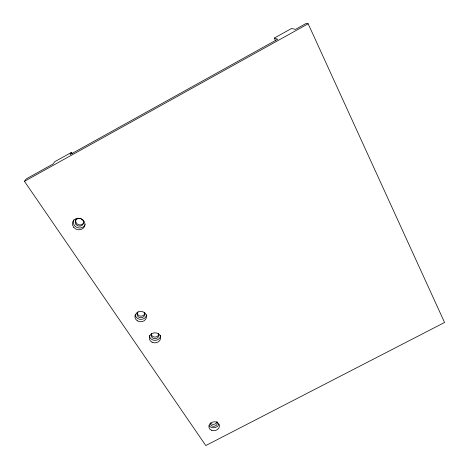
<?xml version="1.0" encoding="UTF-8"?>
<svg xmlns="http://www.w3.org/2000/svg" width="469" height="469" viewBox="0 0 469 469"><rect width="100%" height="100%" fill="white"/><g stroke="black" fill="none" stroke-linecap="round" stroke-linejoin="round"><path stroke-width="0.7" d="M71.352 152.466L70.092 154.547L277.718 39.226L274.301 38.065L291.495 28.509L295.452 29.377L306.128 23.45L308.162 23.778L444.559 322.479L205.797 445.55L24.441 181.321L26.328 178.853L53.208 163.927L54.697 161.717L71.352 152.466L72.144 153.697M24.441 181.321L308.162 23.778M274.301 38.065L275.567 40.703M216.948 422.03A3.535 2.966 -10.8 0 1 213.952 424.316A3.535 2.966 -10.8 0 1 210.493 422.974M216.913 421.707A3.553 2.972 -10.8 0 1 214.638 426.169A3.553 2.972 -10.8 0 1 210.276 423.437M158.71 334.52A3.793 3.353 -3.2 0 1 154.571 337.047A3.793 3.353 -3.2 0 1 151.247 333.781M158.293 333.606A3.816 3.371 -3.2 0 1 155.028 338.718A3.816 3.371 -3.2 0 1 151.686 333.723M144.745 313.532A3.863 3.447 -0.4 0 1 141.058 316.135A3.863 3.447 -0.4 0 1 137.294 313.638M144.229 312.471A3.881 3.465 -0.5 0 1 143.162 317.05A3.881 3.465 -0.5 0 1 137.956 316.511A3.881 3.465 -0.5 0 1 138.109 311.838M83.523 223.027A4.192 3.834 16.6 0 1 77.918 224.417A4.192 3.834 16.6 0 1 76.136 219.134M218.847 424.287A5.288 4.426 -10.8 0 1 214.368 427.693A5.288 4.426 -10.8 0 1 209.197 425.7M160.674 335.253A5.675 5.012 -3.2 0 1 155.034 340.353A5.675 5.012 -3.2 0 1 149.324 335.458M146.627 314.81A5.775 5.153 -0.5 0 1 141.005 319.389A5.775 5.153 -0.5 0 1 135.183 315.033M85.182 224.616A6.273 5.734 16.5 0 1 77.109 227.512A6.273 5.734 16.5 0 1 73.58 219.879M75.861 224.17A4.215 3.852 16.5 0 0 83.101 224.205A4.215 3.852 16.5 0 0 79.208 218.361A4.215 3.852 16.5 0 0 75.861 224.17M211.384 430.208A5.323 4.45 -10.8 0 0 219.451 426.063A5.323 4.45 -10.8 0 0 211.636 422.446A5.323 4.45 -10.8 0 0 211.384 430.208M152.097 342.235A5.716 5.042 -3.3 0 0 160.656 337.733A5.716 5.042 -3.3 0 0 152.062 333.5A5.716 5.042 -3.3 0 0 152.097 342.235M137.259 320.773A5.821 5.188 -0.6 0 0 146.504 317.173A5.821 5.188 -0.6 0 0 138.402 311.844A5.821 5.188 -0.6 0 0 137.259 320.773M73.797 227.412A6.32 5.775 16.3 0 0 84.555 226.416A6.32 5.775 16.3 0 0 77.79 218.226A6.32 5.775 16.3 0 0 73.797 227.412"/></g></svg>
